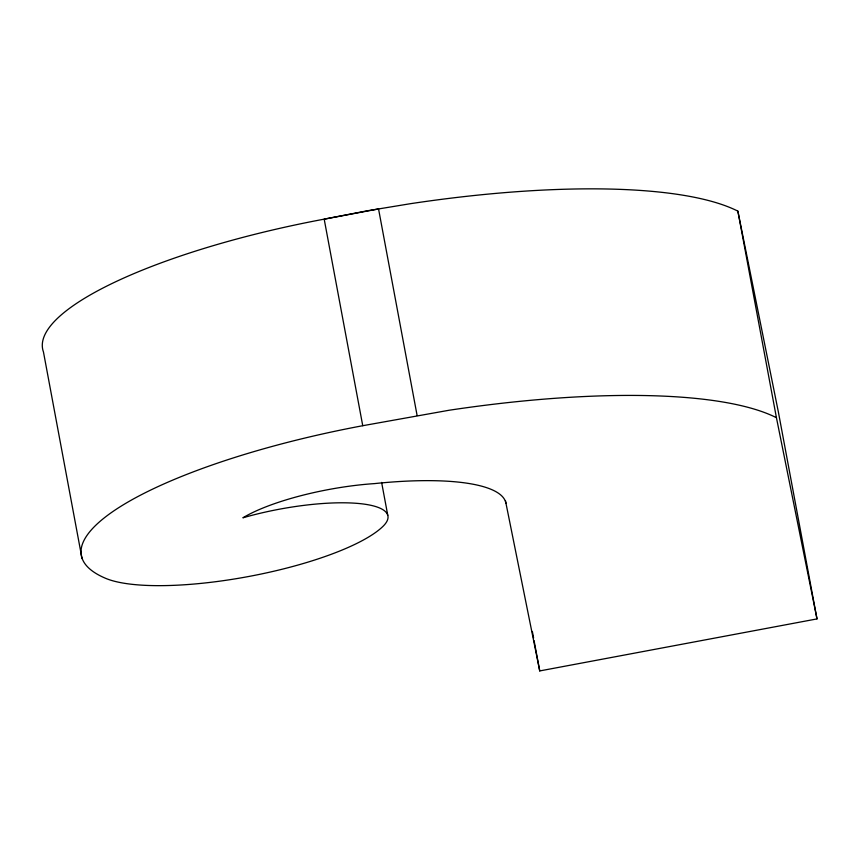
<?xml version="1.0" encoding="UTF-8"?>
<svg xmlns="http://www.w3.org/2000/svg" width="860" height="860" viewBox="0 0 860 860"><rect width="100%" height="100%" fill="white"/><g stroke="black" fill="none" stroke-linecap="round" stroke-linejoin="round"><path stroke-width="1.29" d="M505.927 503.261A181.051 45.634 -10.6 0 0 374.423 483.61A107.984 27.219 -10.6 0 0 242.885 517.806A105.243 26.52 -10.6 0 1 353.89 503.132A105.243 26.52 -10.6 0 1 383.033 526.309A150.898 38.034 -10.6 0 1 249.217 576.393A150.898 38.034 -10.6 0 1 105.683 578.35A300.581 75.755 -10.6 0 1 362.748 425.711L449.081 410.252A395.761 99.749 -10.6 0 1 776.429 417.702L817 618.91L539.736 670.929L505.433 500.627M82.012 558.516L43.452 351.944A300.581 75.755 -10.6 0 1 324.188 219.15L367.306 210.797L410.521 203.68A395.761 99.749 -10.6 0 1 737.869 211.141L778.44 412.348L817 618.91M737.869 211.141L776.429 417.702M532.361 631.455L533.598 638.034M534.082 640.668L539.736 670.929M417.111 415.509L378.55 208.948L324.188 219.15L362.748 425.711M381.625 482.417L387.763 515.312"/></g></svg>
